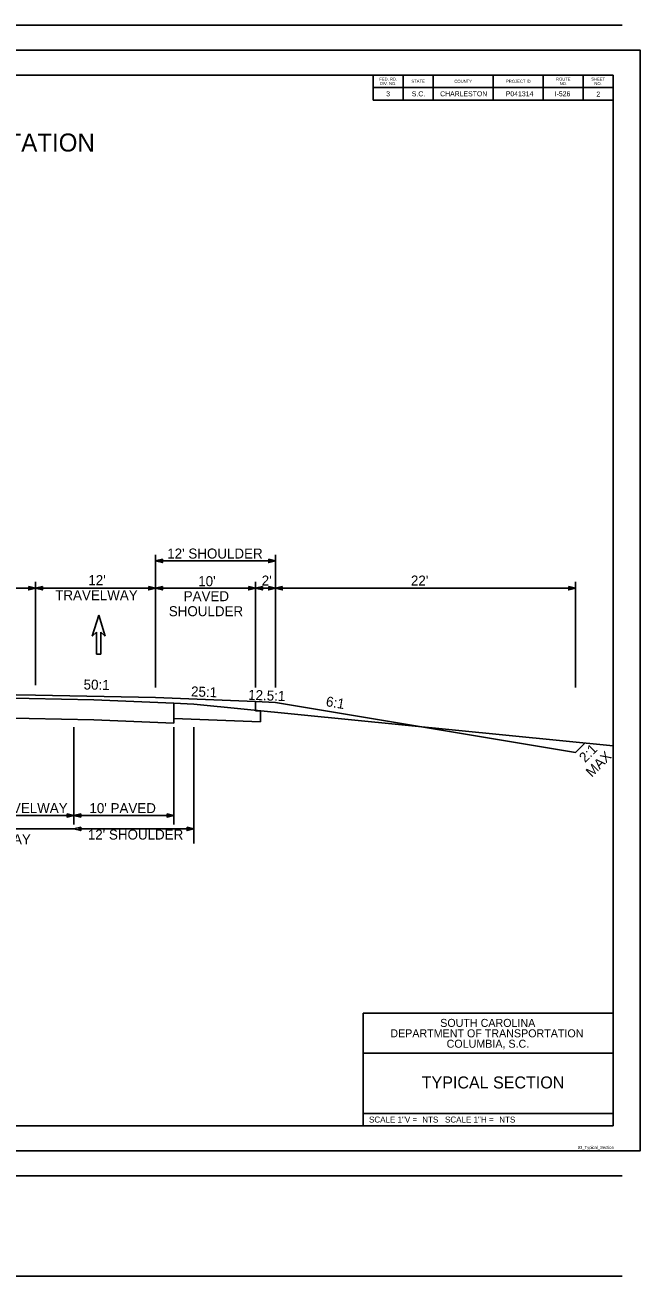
# Model space of a CAD drawing. Extents: x 1413 to 2541, y 8101 to 9215.
# Drawn here: x 1532.8 to 1594.3, y 8962.2 to 9087.2 of the extents above; entities that cross this region are included whole.
import ezdxf

# ---------------------------------------------------------------- set-up
doc = ezdxf.new("R2010")
doc.units = 0
for name, color, linetype in [('Default', 7, 'Continuous'), ('RD_HC_Cl', 7, 'Continuous'), ('RD_SHT_Bndy', 7, 'Continuous'), ('RD_SHT_IplotShp', 7, 'Continuous'), ('RD_SHT_Snap', 7, 'Continuous'), ('RD_SHT_TX', 7, 'Continuous'), ('RD_XS_Box', 7, 'Continuous'), ('RD_XS_Ditch', 7, 'Continuous'), ('RD_XS_EarthShd', 7, 'Continuous'), ('RD_XS_ExGround', 7, 'Continuous'), ('RD_XS_ExPaveRet', 7, 'Continuous'), ('RD_XS_Pave', 7, 'Continuous'), ('RD_XS_PaveShd', 7, 'Continuous'), ('RD_XS_TieSlope', 7, 'Continuous')]:
    doc.layers.add(name, color=color, linetype=linetype)

msp = doc.modelspace()

# ---------------------------------------------------------------- linework, layer by layer
at = {"layer": 'Default'}
for p, q in [((1545.88, 9020.99), (1545.88, 9034.24)), ((1557.89, 9020.99), (1557.89, 9034.24)), ((1545.88, 9033.64), (1557.89, 9033.64)), ((1533.88, 9021.24), (1533.88, 9031.56)), ((1555.88, 9020.99), (1555.88, 9031.56)), ((1587.88, 9020.99), (1587.88, 9031.56)), ((1521.88, 9030.92), (1533.88, 9030.92)), ((1533.88, 9030.92), (1545.88, 9030.92)), ((1545.88, 9030.92), (1555.88, 9030.92)), ((1555.88, 9030.92), (1557.88, 9030.92)), ((1557.88, 9030.92), (1587.88, 9030.92)), ((1547.71, 9019.42), (1539.71, 9019.75)), ((1547.71, 9017.42), (1539.71, 9017.75)), ((1537.71, 9017.04), (1537.71, 9007.32)), ((1547.71, 9007.32), (1547.71, 9017.04)), ((1549.71, 9005.42), (1549.71, 9017.04)), ((1525.71, 9008.21), (1539.71, 9008.21)), ((1539.71, 9008.21), (1547.71, 9008.21)), ((1513.71, 9006.87), (1537.71, 9006.87)), ((1538.17, 9006.87), (1540.17, 9006.87)), ((1539.71, 9006.87), (1549.71, 9006.87))]:
    msp.add_line(p, q, dxfattribs=at)
for points in [[(1546.57, 9033.82), (1545.88, 9033.64), (1546.57, 9033.47)], [(1557.2, 9033.82), (1557.89, 9033.64), (1557.2, 9033.47)], [(1533.2, 9031.09), (1533.88, 9030.92), (1533.2, 9030.75)], [(1534.57, 9031.09), (1533.88, 9030.92), (1534.57, 9030.75)], [(1545.2, 9031.09), (1545.88, 9030.92), (1545.2, 9030.75)], [(1546.57, 9031.09), (1545.88, 9030.92), (1546.57, 9030.75)], [(1555.2, 9031.09), (1555.88, 9030.92), (1555.2, 9030.75)], [(1556.57, 9031.09), (1555.88, 9030.92), (1556.57, 9030.75)], [(1557.2, 9031.09), (1557.88, 9030.92), (1557.2, 9030.75)], [(1558.56, 9031.09), (1557.88, 9030.92), (1558.56, 9030.75)], [(1587.2, 9031.09), (1587.88, 9030.92), (1587.2, 9030.75)], [(1537.03, 9008.38), (1537.71, 9008.21), (1537.03, 9008.04)], [(1538.4, 9008.38), (1537.71, 9008.21), (1538.4, 9008.04)], [(1547.03, 9008.38), (1547.71, 9008.21), (1547.03, 9008.04)], [(1538.4, 9007.04), (1537.71, 9006.87), (1538.4, 9006.7)], [(1549.03, 9007.04), (1549.71, 9006.87), (1549.03, 9006.7)]]:
    msp.add_lwpolyline(points, close=True, dxfattribs=at)
at = {"layer": 'RD_HC_Cl'}
for p, q in [((1540.2, 9028.23), (1539.54, 9026.12)), ((1540.86, 9026.12), (1540.2, 9028.23)), ((1539.54, 9026.12), (1539.99, 9026.53)), ((1539.99, 9026.53), (1539.99, 9024.32)), ((1540.41, 9024.32), (1540.41, 9026.53)), ((1540.41, 9026.53), (1540.86, 9026.12)), ((1539.99, 9024.32), (1540.41, 9024.32))]:
    msp.add_line(p, q, dxfattribs=at)
at = {"layer": 'RD_SHT_Bndy'}
for p, q in [((1416.53, 9087.19), (1592.53, 9087.19)), ((1416.53, 9084.69), (1592.53, 9084.69)), ((1591.63, 9082.19), (1424.13, 9082.19)), ((1567.63, 9082.19), (1567.63, 9079.69)), ((1570.63, 9082.19), (1570.63, 9079.69)), ((1573.63, 9082.19), (1573.63, 9079.69)), ((1579.63, 9082.19), (1579.63, 9079.69)), ((1584.63, 9082.19), (1584.63, 9079.69)), ((1588.63, 9082.19), (1588.63, 9079.69)), ((1591.63, 8977.19), (1591.63, 9082.19)), ((1567.63, 9080.94), (1591.63, 9080.94)), ((1567.63, 9079.69), (1591.63, 9079.69)), ((1566.63, 8988.44), (1591.63, 8988.44)), ((1566.63, 8977.19), (1566.63, 8988.44)), ((1566.63, 8984.44), (1591.63, 8984.44)), ((1566.63, 8978.44), (1591.63, 8978.44)), ((1424.13, 8977.19), (1591.63, 8977.19)), ((1416.53, 8972.19), (1592.53, 8972.19)), ((1416.53, 8962.19), (1592.53, 8962.19))]:
    msp.add_line(p, q, dxfattribs=at)
at = {"layer": 'RD_SHT_IplotShp'}
msp.add_lwpolyline([(1414.73, 9084.69), (1594.33, 9084.69), (1594.33, 8974.69), (1414.73, 8974.69)], close=True, dxfattribs=at)
at = {"layer": 'RD_SHT_Snap'}
msp.add_line((1594.33, 9084.69), (1594.33, 8974.69), dxfattribs=at)
at = {"layer": 'RD_XS_Box'}
for p, q in [((1555.88, 9018.66), (1555.88, 9019.58)), ((1555.88, 9018.66), (1555.88, 9019.58)), ((1555.88, 9018.66), (1555.88, 9019.58)), ((1547.71, 9017.9), (1556.38, 9017.56)), ((1556.38, 9018.62), (1555.88, 9018.66)), ((1556.38, 9017.56), (1556.38, 9018.62))]:
    msp.add_line(p, q, dxfattribs=at)
at = {"layer": 'RD_XS_Ditch'}
msp.add_line((1587.88, 9014.5), (1557.89, 9019.5), dxfattribs=at)
at = {"layer": 'RD_XS_EarthShd'}
msp.add_line((1555.88, 9019.58), (1557.88, 9019.5), dxfattribs=at)
at = {"layer": 'RD_XS_ExGround'}
for p, q in [((1549.71, 9019.34), (1547.71, 9019.42)), ((1591.63, 9015.16), (1549.71, 9019.34))]:
    msp.add_line(p, q, dxfattribs=at)
at = {"layer": 'RD_XS_ExPaveRet'}
for p, q in [((1539.71, 9019.75), (1513.71, 9020.3)), ((1547.71, 9019.42), (1539.71, 9019.75)), ((1547.71, 9017.42), (1547.71, 9019.42)), ((1539.71, 9017.75), (1513.71, 9018.3)), ((1539.71, 9017.75), (1547.71, 9017.42))]:
    msp.add_line(p, q, dxfattribs=at)
at = {"layer": 'RD_XS_Pave'}
for p, q in [((1533.88, 9020.22), (1521.88, 9020.46)), ((1545.88, 9019.98), (1533.88, 9020.22))]:
    msp.add_line(p, q, dxfattribs=at)
at = {"layer": 'RD_XS_PaveShd'}
msp.add_line((1545.88, 9019.98), (1555.88, 9019.58), dxfattribs=at)
at = {"layer": 'RD_XS_TieSlope'}
msp.add_line((1588.82, 9015.44), (1587.88, 9014.5), dxfattribs=at)

# ---------------------------------------------------------------- texts
at = {"layer": 'Default'}
for s, p in [("12' SHOULDER", (1547.05, 9033.88)), ("12'", (1539.16, 9031.22)), ("2'", (1556.5, 9031.18)), ("22'", (1571.42, 9031.18)), ('TRAVELWAY', (1535.85, 9029.72)), ("12' TRAVELWAY", (1526.73, 9008.46)), ("10' PAVED", (1539.27, 9008.44)), ('EXISTING TRAVELWAY', (1518.55, 9005.33)), ("12' SHOULDER", (1539.11, 9005.8))]:
    msp.add_text(s, height=1, dxfattribs=at).set_placement(p)
for s, rotation, p in [("10'", 360, (1550.15, 9031.12)), ('PAVED', 360, (1548.7, 9029.62)), ('SHOULDER', 360, (1547.21, 9028.12)), ('50:1', 358.7327, (1538.68, 9020.8)), ('25:1', 357.8864, (1549.42, 9020.11)), ('12.5:1', 357.8864, (1555.13, 9019.77)), ('6:1', 350.5275, (1562.87, 9019.14)), ('2:1', 45, (1588.84, 9013.43)), ('MAX', 45, (1589.51, 9011.98))]:
    msp.add_text(s, height=1, rotation=rotation, dxfattribs=at).set_placement(p)
at = {"layer": 'RD_SHT_TX'}
for s, height, p in [('FED. RD.', 0.3, (1568.26, 9081.64)), ('DIV. NO.', 0.3, (1568.32, 9081.19)), ('STATE', 0.3, (1571.47, 9081.42)), ('COUNTY', 0.3, (1575.77, 9081.42)), ('PROJECT ID', 0.3, (1580.93, 9081.42)), ('ROUTE', 0.3, (1585.93, 9081.64)), ('NO.', 0.3, (1586.29, 9081.19)), ('SHEET', 0.3, (1589.45, 9081.64)), ('NO.', 0.3, (1589.77, 9081.19)), ('3', 0.5, (1568.95, 9080.07)), ('S.C.', 0.5, (1571.51, 9080.07)), ('CHARLESTON', 0.5, (1574.34, 9080.07)), ('  P041314 ', 0.5, (1580.52, 9080.07)), ('  I-526   ', 0.5, (1585.41, 9080.07)), ('2', 0.5, (1589.97, 9080.04)), ('SOUTH CAROLINA DEPARTMENT OF TRANSPORTATION', 1.8, (1474.28, 9074.55)), ('SOUTH CAROLINA', 0.8, (1574.35, 8987.08)), ('DEPARTMENT OF TRANSPORTATION', 0.8, (1569.36, 8986.04)), ('COLUMBIA, S.C.', 0.8, (1574.99, 8985)), ('TYPICAL SECTION', 1.2, (1572.5, 8980.93)), ('SCALE 1"V =', 0.6, (1567.23, 8977.52)), (' NTS ', 0.6, (1572.33, 8977.52)), ('SCALE 1"H =', 0.6, (1574.83, 8977.52)), (' NTS ', 0.6, (1580.03, 8977.52)), ('03_Typical_Section', 0.3, (1588.1, 8974.89))]:
    msp.add_text(s, height=height, dxfattribs=at).set_placement(p)

doc.saveas('drawing.dxf')
